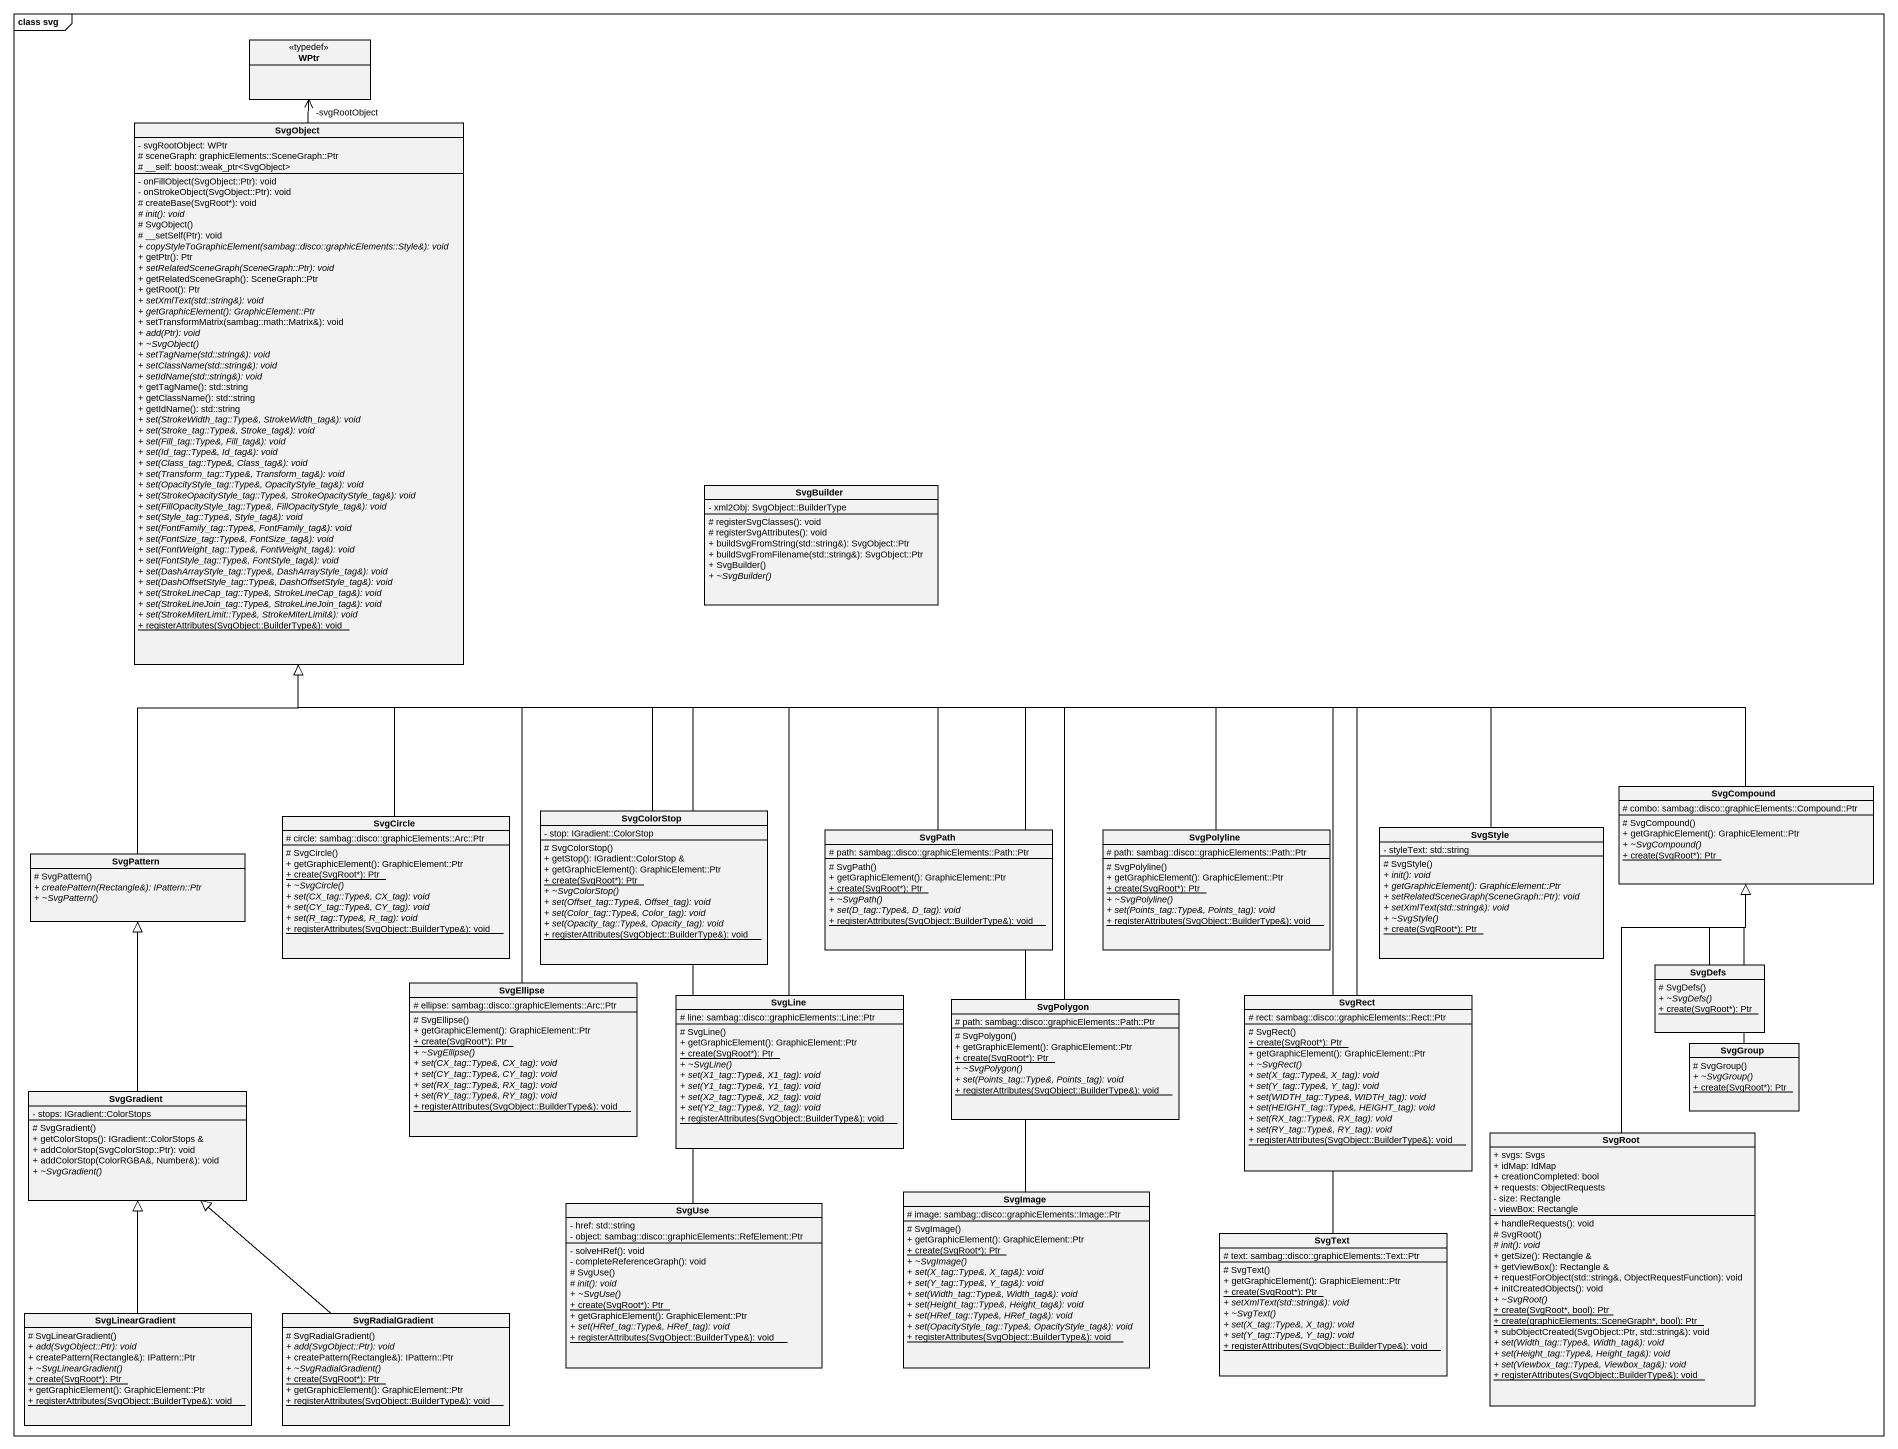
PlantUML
@startuml
mainframe class svg
hide circle
hide empty members
skinparam classAttributeIconSize 0
class WPtr <<typedef>>
class SvgObject {
  - svgRootObject: WPtr
  # sceneGraph: graphicElements::SceneGraph::Ptr
  # __self: boost::weak_ptr<SvgObject>
  - onFillObject(SvgObject::Ptr): void
  - onStrokeObject(SvgObject::Ptr): void
  # createBase(SvgRoot*): void
  {abstract} # init(): void
  # SvgObject()
  # __setSelf(Ptr): void
  {abstract} + copyStyleToGraphicElement(sambag::disco::graphicElements::Style&): void
  + getPtr(): Ptr
  {abstract} + setRelatedSceneGraph(SceneGraph::Ptr): void
  + getRelatedSceneGraph(): SceneGraph::Ptr
  + getRoot(): Ptr
  {abstract} + setXmlText(std::string&): void
  {abstract} + getGraphicElement(): GraphicElement::Ptr
  + setTransformMatrix(sambag::math::Matrix&): void
  {abstract} + add(Ptr): void
  {abstract} + ~SvgObject()
  {abstract} + setTagName(std::string&): void
  {abstract} + setClassName(std::string&): void
  {abstract} + setIdName(std::string&): void
  + getTagName(): std::string
  + getClassName(): std::string
  + getIdName(): std::string
  {abstract} + set(StrokeWidth_tag::Type&, StrokeWidth_tag&): void
  {abstract} + set(Stroke_tag::Type&, Stroke_tag&): void
  {abstract} + set(Fill_tag::Type&, Fill_tag&): void
  {abstract} + set(Id_tag::Type&, Id_tag&): void
  {abstract} + set(Class_tag::Type&, Class_tag&): void
  {abstract} + set(Transform_tag::Type&, Transform_tag&): void
  {abstract} + set(OpacityStyle_tag::Type&, OpacityStyle_tag&): void
  {abstract} + set(StrokeOpacityStyle_tag::Type&, StrokeOpacityStyle_tag&): void
  {abstract} + set(FillOpacityStyle_tag::Type&, FillOpacityStyle_tag&): void
  {abstract} + set(Style_tag::Type&, Style_tag&): void
  {abstract} + set(FontFamily_tag::Type&, FontFamily_tag&): void
  {abstract} + set(FontSize_tag::Type&, FontSize_tag&): void
  {abstract} + set(FontWeight_tag::Type&, FontWeight_tag&): void
  {abstract} + set(FontStyle_tag::Type&, FontStyle_tag&): void
  {abstract} + set(DashArrayStyle_tag::Type&, DashArrayStyle_tag&): void
  {abstract} + set(DashOffsetStyle_tag::Type&, DashOffsetStyle_tag&): void
  {abstract} + set(StrokeLineCap_tag::Type&, StrokeLineCap_tag&): void
  {abstract} + set(StrokeLineJoin_tag::Type&, StrokeLineJoin_tag&): void
  {abstract} + set(StrokeMiterLimit::Type&, StrokeMiterLimit&): void
  {static} + registerAttributes(SvgObject::BuilderType&): void
}
class SvgBuilder {
  - xml2Obj: SvgObject::BuilderType
  # registerSvgClasses(): void
  # registerSvgAttributes(): void
  + buildSvgFromString(std::string&): SvgObject::Ptr
  + buildSvgFromFilename(std::string&): SvgObject::Ptr
  + SvgBuilder()
  {abstract} + ~SvgBuilder()
}
class SvgCompound {
  # combo: sambag::disco::graphicElements::Compound::Ptr
  # SvgCompound()
  + getGraphicElement(): GraphicElement::Ptr
  {abstract} + ~SvgCompound()
  {static} + create(SvgRoot*): Ptr
}
class SvgCircle {
  # circle: sambag::disco::graphicElements::Arc::Ptr
  # SvgCircle()
  + getGraphicElement(): GraphicElement::Ptr
  {static} + create(SvgRoot*): Ptr
  {abstract} + ~SvgCircle()
  {abstract} + set(CX_tag::Type&, CX_tag): void
  {abstract} + set(CY_tag::Type&, CY_tag): void
  {abstract} + set(R_tag::Type&, R_tag): void
  {static} + registerAttributes(SvgObject::BuilderType&): void
}
class SvgColorStop {
  - stop: IGradient::ColorStop
  # SvgColorStop()
  + getStop(): IGradient::ColorStop &
  + getGraphicElement(): GraphicElement::Ptr
  {static} + create(SvgRoot*): Ptr
  {abstract} + ~SvgColorStop()
  {abstract} + set(Offset_tag::Type&, Offset_tag): void
  {abstract} + set(Color_tag::Type&, Color_tag): void
  {abstract} + set(Opacity_tag::Type&, Opacity_tag): void
  {static} + registerAttributes(SvgObject::BuilderType&): void
}
class SvgPath {
  # path: sambag::disco::graphicElements::Path::Ptr
  # SvgPath()
  + getGraphicElement(): GraphicElement::Ptr
  {static} + create(SvgRoot*): Ptr
  {abstract} + ~SvgPath()
  {abstract} + set(D_tag::Type&, D_tag): void
  {static} + registerAttributes(SvgObject::BuilderType&): void
}
class SvgPolyline {
  # path: sambag::disco::graphicElements::Path::Ptr
  # SvgPolyline()
  + getGraphicElement(): GraphicElement::Ptr
  {static} + create(SvgRoot*): Ptr
  {abstract} + ~SvgPolyline()
  {abstract} + set(Points_tag::Type&, Points_tag): void
  {static} + registerAttributes(SvgObject::BuilderType&): void
}
class SvgStyle {
  - styleText: std::string
  # SvgStyle()
  {abstract} + init(): void
  {abstract} + getGraphicElement(): GraphicElement::Ptr
  {abstract} + setRelatedSceneGraph(SceneGraph::Ptr): void
  {abstract} + setXmlText(std::string&): void
  {abstract} + ~SvgStyle()
  {static} + create(SvgRoot*): Ptr
}
class SvgPattern {
  # SvgPattern()
  {abstract} + createPattern(Rectangle&): IPattern::Ptr
  {abstract} + ~SvgPattern()
}
class SvgEllipse {
  # ellipse: sambag::disco::graphicElements::Arc::Ptr
  # SvgEllipse()
  + getGraphicElement(): GraphicElement::Ptr
  {static} + create(SvgRoot*): Ptr
  {abstract} + ~SvgEllipse()
  {abstract} + set(CX_tag::Type&, CX_tag): void
  {abstract} + set(CY_tag::Type&, CY_tag): void
  {abstract} + set(RX_tag::Type&, RX_tag): void
  {abstract} + set(RY_tag::Type&, RY_tag): void
  {static} + registerAttributes(SvgObject::BuilderType&): void
}
class SvgLine {
  # line: sambag::disco::graphicElements::Line::Ptr
  # SvgLine()
  + getGraphicElement(): GraphicElement::Ptr
  {static} + create(SvgRoot*): Ptr
  {abstract} + ~SvgLine()
  {abstract} + set(X1_tag::Type&, X1_tag): void
  {abstract} + set(Y1_tag::Type&, Y1_tag): void
  {abstract} + set(X2_tag::Type&, X2_tag): void
  {abstract} + set(Y2_tag::Type&, Y2_tag): void
  {static} + registerAttributes(SvgObject::BuilderType&): void
}
class SvgPolygon {
  # path: sambag::disco::graphicElements::Path::Ptr
  # SvgPolygon()
  + getGraphicElement(): GraphicElement::Ptr
  {static} + create(SvgRoot*): Ptr
  {abstract} + ~SvgPolygon()
  {abstract} + set(Points_tag::Type&, Points_tag): void
  {static} + registerAttributes(SvgObject::BuilderType&): void
}
class SvgRect {
  # rect: sambag::disco::graphicElements::Rect::Ptr
  # SvgRect()
  {static} + create(SvgRoot*): Ptr
  + getGraphicElement(): GraphicElement::Ptr
  {abstract} + ~SvgRect()
  {abstract} + set(X_tag::Type&, X_tag): void
  {abstract} + set(Y_tag::Type&, Y_tag): void
  {abstract} + set(WIDTH_tag::Type&, WIDTH_tag): void
  {abstract} + set(HEIGHT_tag::Type&, HEIGHT_tag): void
  {abstract} + set(RX_tag::Type&, RX_tag): void
  {abstract} + set(RY_tag::Type&, RY_tag): void
  {static} + registerAttributes(SvgObject::BuilderType&): void
}
class SvgDefs {
  # SvgDefs()
  {abstract} + ~SvgDefs()
  {static} + create(SvgRoot*): Ptr
}
class SvgGroup {
  # SvgGroup()
  {abstract} + ~SvgGroup()
  {static} + create(SvgRoot*): Ptr
}
class SvgGradient {
  - stops: IGradient::ColorStops
  # SvgGradient()
  + getColorStops(): IGradient::ColorStops &
  + addColorStop(SvgColorStop::Ptr): void
  + addColorStop(ColorRGBA&, Number&): void
  {abstract} + ~SvgGradient()
}
class SvgRoot {
  + svgs: Svgs
  + idMap: IdMap
  + creationCompleted: bool
  + requests: ObjectRequests
  - size: Rectangle
  - viewBox: Rectangle
  + handleRequests(): void
  # SvgRoot()
  {abstract} # init(): void
  + getSize(): Rectangle &
  + getViewBox(): Rectangle &
  + requestForObject(std::string&, ObjectRequestFunction): void
  + initCreatedObjects(): void
  {abstract} + ~SvgRoot()
  {static} + create(SvgRoot*, bool): Ptr
  {static} + create(graphicElements::SceneGraph*, bool): Ptr
  + subObjectCreated(SvgObject::Ptr, std::string&): void
  {abstract} + set(Width_tag::Type&, Width_tag&): void
  {abstract} + set(Height_tag::Type&, Height_tag&): void
  {abstract} + set(Viewbox_tag::Type&, Viewbox_tag&): void
  {static} + registerAttributes(SvgObject::BuilderType&): void
}
class SvgImage {
  # image: sambag::disco::graphicElements::Image::Ptr
  # SvgImage()
  + getGraphicElement(): GraphicElement::Ptr
  {static} + create(SvgRoot*): Ptr
  {abstract} + ~SvgImage()
  {abstract} + set(X_tag::Type&, X_tag&): void
  {abstract} + set(Y_tag::Type&, Y_tag&): void
  {abstract} + set(Width_tag::Type&, Width_tag&): void
  {abstract} + set(Height_tag::Type&, Height_tag&): void
  {abstract} + set(HRef_tag::Type&, HRef_tag&): void
  {abstract} + set(OpacityStyle_tag::Type&, OpacityStyle_tag&): void
  {static} + registerAttributes(SvgObject::BuilderType&): void
}
class SvgUse {
  - href: std::string
  - object: sambag::disco::graphicElements::RefElement::Ptr
  - solveHRef(): void
  - completeReferenceGraph(): void
  # SvgUse()
  {abstract} # init(): void
  {abstract} + ~SvgUse()
  {static} + create(SvgRoot*): Ptr
  + getGraphicElement(): GraphicElement::Ptr
  {abstract} + set(HRef_tag::Type&, HRef_tag): void
  {static} + registerAttributes(SvgObject::BuilderType&): void
}
class SvgText {
  # text: sambag::disco::graphicElements::Text::Ptr
  # SvgText()
  + getGraphicElement(): GraphicElement::Ptr
  {static} + create(SvgRoot*): Ptr
  {abstract} + setXmlText(std::string&): void
  {abstract} + ~SvgText()
  {abstract} + set(X_tag::Type&, X_tag): void
  {abstract} + set(Y_tag::Type&, Y_tag): void
  {static} + registerAttributes(SvgObject::BuilderType&): void
}
class SvgLinearGradient {
  # SvgLinearGradient()
  {abstract} + add(SvgObject::Ptr): void
  + createPattern(Rectangle&): IPattern::Ptr
  {abstract} + ~SvgLinearGradient()
  {static} + create(SvgRoot*): Ptr
  + getGraphicElement(): GraphicElement::Ptr
  {static} + registerAttributes(SvgObject::BuilderType&): void
}
class SvgRadialGradient {
  # SvgRadialGradient()
  {abstract} + add(SvgObject::Ptr): void
  + createPattern(Rectangle&): IPattern::Ptr
  {abstract} + ~SvgRadialGradient()
  {static} + create(SvgRoot*): Ptr
  + getGraphicElement(): GraphicElement::Ptr
  {static} + registerAttributes(SvgObject::BuilderType&): void
}
SvgObject -up-> "-svgRootObject" WPtr
SvgCompound -left-|> SvgObject
SvgCircle -up-|> SvgObject
SvgColorStop -up-|> SvgObject
SvgPath -up-|> SvgObject
SvgPolyline -left-|> SvgObject
SvgStyle -left-|> SvgObject
SvgPattern -up-|> SvgObject
SvgEllipse -up-|> SvgObject
SvgLine -up-|> SvgObject
SvgPolygon -up-|> SvgObject
SvgRect -up-|> SvgObject
SvgDefs -up-|> SvgCompound
SvgGroup -up-|> SvgCompound
SvgGradient -up-|> SvgPattern
SvgRoot -up-|> SvgCompound
SvgImage -up-|> SvgObject
SvgUse -up-|> SvgObject
SvgText -up-|> SvgObject
SvgLinearGradient -up-|> SvgGradient
SvgRadialGradient -up-|> SvgGradient
@enduml
